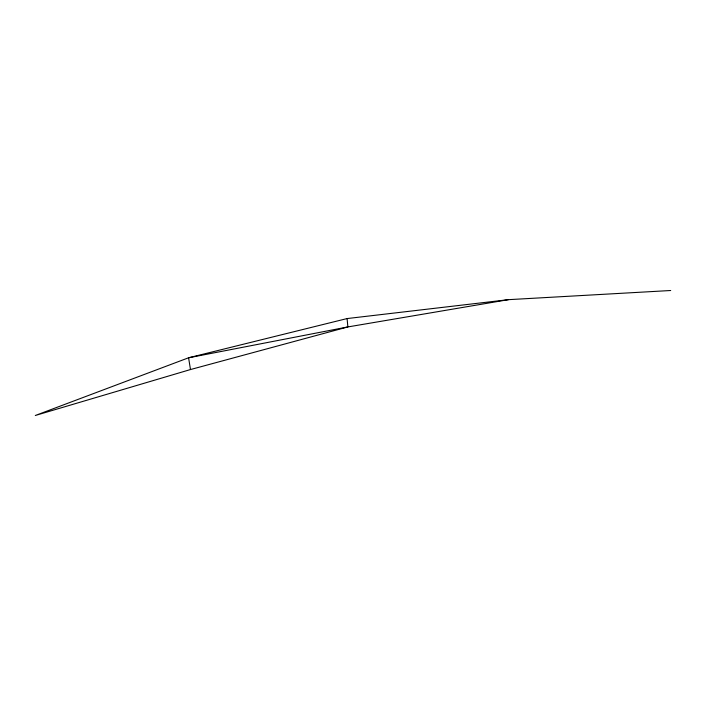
<?xml version="1.0" encoding="UTF-8"?>
<svg xmlns="http://www.w3.org/2000/svg" width="706" height="706" viewBox="0 0 706 706"><rect width="100%" height="100%" fill="white"/><g stroke="black" fill="none" stroke-linecap="round" stroke-linejoin="round"><path stroke-width="1.06" d="M508.461 299.662L347.864 326.931L190.479 369.547L35.3 415.49L188.59 357.783L347.096 318.565L508.461 299.662L670.7 290.51M190.479 369.547L188.59 357.783L347.864 326.931L347.096 318.565"/></g></svg>
